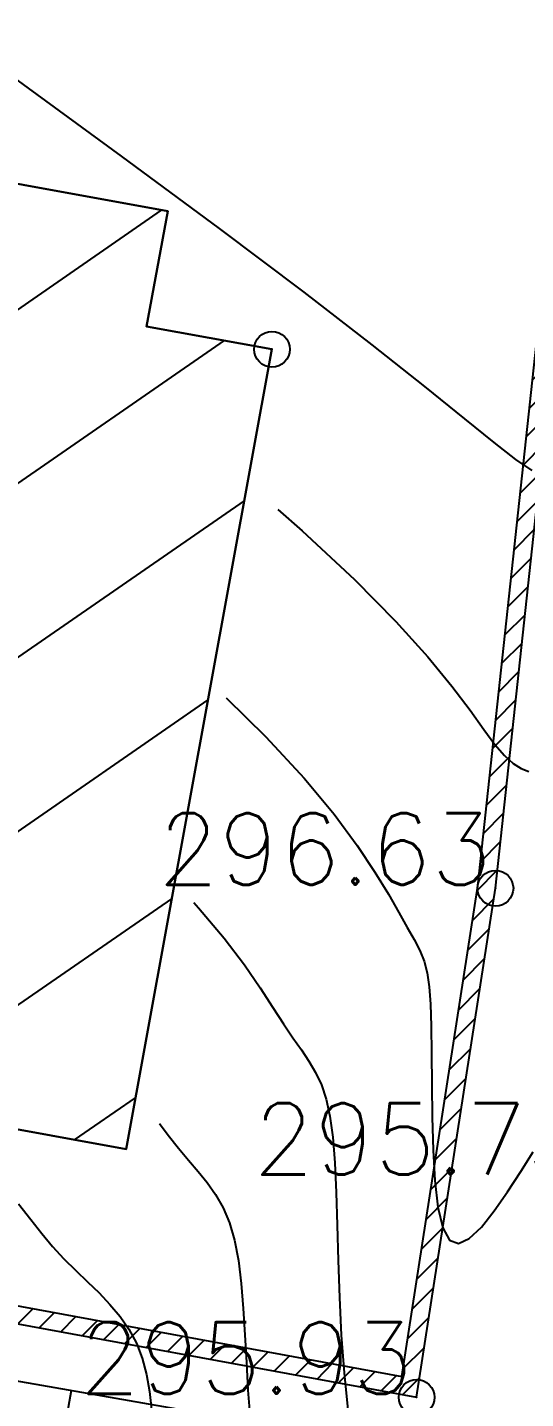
# Model space of a CAD drawing. Header units: millimetres. Extents: x 524954 to 526204, y 9523489 to 9524010.
# Drawn here: x 525954.08 to 525961.04, y 9523757.3 to 9523776.47 of the extents above; entities that cross this region are included whole.
import ezdxf
from ezdxf.enums import TextEntityAlignment as Align

# ---------------------------------------------------------------- set-up
doc = ezdxf.new("R2010")
doc.units = ezdxf.units.MM
doc.header["$PDMODE"] = 32
doc.header["$PDSIZE"] = 0.5
for name, color, linetype in [('Bati', 6, 'Continuous'), ('Bati_H', 1, 'Continuous'), ('Cloture', 7, 'Continuous'), ('CN_01_00', 3, 'Continuous'), ('CN_02_00', 4, 'Continuous'), ('CN_05_00', 6, 'Continuous'), ('Haut_Talus', 30, 'Continuous'), ('Murs', 1, 'Continuous'), ('Talus', 2, 'Continuous'), ('TopoAlt', 3, 'Continuous'), ('TOPOJIS', 7, 'Continuous')]:
    doc.layers.add(name, color=color, linetype=linetype)
doc.styles.add('Simplex 1.0', font='Simplex.shx', dxfattribs={"width": 0.99, "height": 1})

# ---------------------------------------------------------------- blocks, each defined once
blk = doc.blocks.new('TCPOINT M')
at = {"color": 0}
blk.add_point((0, 0), dxfattribs=at)
at = {"layer": 'TopoAlt', "style": 'Simplex 1.0', "width": 0.99}
blk.add_attdef('ALT', (0.15, 0.15), '', height=1, dxfattribs=at)

msp = doc.modelspace()

# ---------------------------------------------------------------- hatches: boundary and pattern name
at = {"layer": 'Bati_H'}
h = msp.add_hatch(dxfattribs=at)
h.set_pattern_fill('_U', color=256, scale=2, angle=214.6682, style=0, pattern_type=0)
h.set_pattern_definition([(214.668219253, (0, 0), (1.13764682022, -1.6449193635), [])])
h.paths.add_polyline_path([(525955.46, 9523760.781), (525941.676, 9523763.294), (525944.009, 9523776.091), (525956.042, 9523773.898), (525955.748, 9523772.288), (525957.5, 9523771.968), (525957.5, 9523771.968)])
at = {"layer": 'Murs'}
h = msp.add_hatch(dxfattribs=at)
h.set_pattern_fill('_U', color=256, scale=0.25, angle=45, style=0, pattern_type=0)
h.set_pattern_definition([(45, (0, 0), (-0.1767766952966, 0.1767766952966), [])])
h.paths.add_polyline_path([(525943.497, 9523786.499), (525939.15, 9523761.062), (525959.522, 9523757.313), (525960.624, 9523764.431), (525961.465, 9523772.198), (525963.029, 9523784.147)])
h.paths.add_polyline_path([(525943.703, 9523786.222), (525939.438, 9523761.264), (525959.315, 9523757.605), (525960.376, 9523764.463), (525961.217, 9523772.228), (525962.748, 9523783.929)], flags=0)

# ---------------------------------------------------------------- linework, layer by layer
at = {"layer": 'Bati', "flags": 128}
msp.add_lwpolyline([(525955.46, 9523760.781), (525941.676, 9523763.294), (525944.009, 9523776.091), (525956.042, 9523773.898), (525955.748, 9523772.288), (525957.5, 9523771.968), (525957.5, 9523771.968)], close=True, dxfattribs=at)
at = {"layer": 'Cloture', "flags": 128}
for points in [[(525943.497, 9523786.499), (525939.15, 9523761.062), (525959.522, 9523757.313), (525960.624, 9523764.431), (525961.465, 9523772.198), (525963.029, 9523784.147)], [(525943.703, 9523786.222), (525939.438, 9523761.264), (525959.315, 9523757.605), (525960.376, 9523764.463), (525961.217, 9523772.228), (525962.748, 9523783.929)]]:
    msp.add_lwpolyline(points, close=True, dxfattribs=at)
msp.add_lwpolyline([(525956.042, 9523773.898), (525944.009, 9523776.091), (525941.676, 9523763.294), (525955.46, 9523760.781), (525957.5, 9523771.968), (525955.748, 9523772.288), (525956.042, 9523773.898)], dxfattribs=at)
at = {"layer": 'CN_01_00', "flags": 128}
for points, elevation in [([(525957.581, 9523769.726), (525957.921, 9523769.431), (525958.653, 9523768.747), (525959.231, 9523768.162), (525959.677, 9523767.667), (525960.016, 9523767.256), (525960.27, 9523766.92), (525960.462, 9523766.651), (525960.615, 9523766.443), (525960.749, 9523766.288), (525960.871, 9523766.178), (525960.983, 9523766.106), (525961.089, 9523766.066)], 297), ([(525953.958, 9523760.02), (525954.127, 9523759.801), (525954.281, 9523759.603), (525954.433, 9523759.42), (525954.592, 9523759.25), (525954.756, 9523759.088), (525954.921, 9523758.93), (525955.082, 9523758.773), (525955.235, 9523758.613), (525955.376, 9523758.445), (525955.501, 9523758.266), (525955.605, 9523758.071), (525955.685, 9523757.859), (525955.744, 9523757.632), (525955.787, 9523757.393), (525955.817, 9523757.145)], 293)]:
    msp.add_lwpolyline(points, dxfattribs=dict(at, elevation=elevation))
at = {"layer": 'CN_02_00', "flags": 128}
for points, elevation in [([(525953.9, 9523775.76), (525955.394, 9523774.669), (525956.763, 9523773.656), (525957.945, 9523772.766), (525958.895, 9523772.032), (525959.632, 9523771.448), (525960.19, 9523770.997), (525960.603, 9523770.663), (525960.905, 9523770.428), (525961.132, 9523770.275)], 298), ([(525956.861, 9523767.094), (525957.415, 9523766.548), (525957.948, 9523765.971), (525958.368, 9523765.466), (525958.693, 9523765.03), (525958.94, 9523764.658), (525959.128, 9523764.347), (525959.273, 9523764.091), (525959.392, 9523763.885), (525959.489, 9523763.714), (525959.566, 9523763.562), (525959.625, 9523763.412), (525959.668, 9523763.248), (525959.698, 9523763.052), (525959.717, 9523762.809), (525959.727, 9523762.502), (525959.731, 9523762.122), (525959.733, 9523761.688), (525959.738, 9523761.229), (525959.751, 9523760.771), (525959.777, 9523760.343), (525959.82, 9523759.972), (525959.887, 9523759.684), (525959.981, 9523759.509), (525960.106, 9523759.464), (525960.257, 9523759.534), (525960.427, 9523759.694), (525960.608, 9523759.919), (525960.794, 9523760.186), (525960.978, 9523760.47), (525961.153, 9523760.746)], 296), ([(525955.928, 9523761.141), (525956.047, 9523760.977), (525956.192, 9523760.795), (525956.334, 9523760.629), (525956.469, 9523760.472), (525956.596, 9523760.315), (525956.712, 9523760.148), (525956.816, 9523759.965), (525956.905, 9523759.755), (525956.978, 9523759.51), (525957.032, 9523759.226), (525957.071, 9523758.905), (525957.099, 9523758.556), (525957.122, 9523758.186), (525957.142, 9523757.802), (525957.164, 9523757.412), (525957.193, 9523757.022)], 294)]:
    msp.add_lwpolyline(points, dxfattribs=dict(at, elevation=elevation))
at = {"layer": 'CN_05_00', "elevation": 295, "flags": 128}
msp.add_lwpolyline([(525956.408, 9523764.231), (525956.475, 9523764.158), (525956.833, 9523763.732), (525957.114, 9523763.36), (525957.336, 9523763.039), (525957.512, 9523762.765), (525957.66, 9523762.534), (525957.792, 9523762.34), (525957.911, 9523762.171), (525958.017, 9523762.014), (525958.11, 9523761.856), (525958.19, 9523761.684), (525958.257, 9523761.484), (525958.31, 9523761.244), (525958.351, 9523760.949), (525958.379, 9523760.592), (525958.398, 9523760.178), (525958.412, 9523759.719), (525958.426, 9523759.226), (525958.444, 9523758.71), (525958.469, 9523758.183), (525958.507, 9523757.654), (525958.561, 9523757.136)], dxfattribs=at)
at = {"layer": 'Haut_Talus', "flags": 128}
msp.add_lwpolyline([(525967.078, 9523715.393), (525969.418, 9523722.631), (525959.774, 9523756.519), (525939.115, 9523760.131), (525935.884, 9523761.485), (525927.751, 9523762.611)], dxfattribs=at)
at = {"layer": 'Talus'}
msp.add_line((525954.691, 9523757.408), (525954.209, 9523754.651), dxfattribs=at)

# ---------------------------------------------------------------- block references
at = {"layer": 'TOPOJIS'}
msp.add_blockref('TCPOINT M', (525957.5, 9523771.968), dxfattribs=at)
ref = msp.add_blockref('TCPOINT M', (525960.624, 9523764.431, 296.63), dxfattribs=at)
ref.add_attrib('ALT', '296.63', dxfattribs={"layer": 'TopoAlt', "height": 1, "style": 'Simplex 1.0', "width": 0.99}).set_placement((525960.574, 9523764.481, 296.63), align=Align.RIGHT)
ref = msp.add_blockref('TCPOINT M', (525961.957, 9523760.378, 295.73), dxfattribs=at)
ref.add_attrib('ALT', '295.73', dxfattribs={"layer": 'TopoAlt', "height": 1, "style": 'Simplex 1.0', "width": 0.99}).set_placement((525961.907, 9523760.428, 295.73), align=Align.RIGHT)
ref = msp.add_blockref('TCPOINT M', (525959.522, 9523757.313, 295.93), dxfattribs=at)
ref.add_attrib('ALT', '295.93', dxfattribs={"layer": 'TopoAlt', "height": 1, "style": 'Simplex 1.0', "width": 0.99}).set_placement((525959.472, 9523757.363, 295.93), align=Align.RIGHT)

doc.saveas('drawing.dxf')
